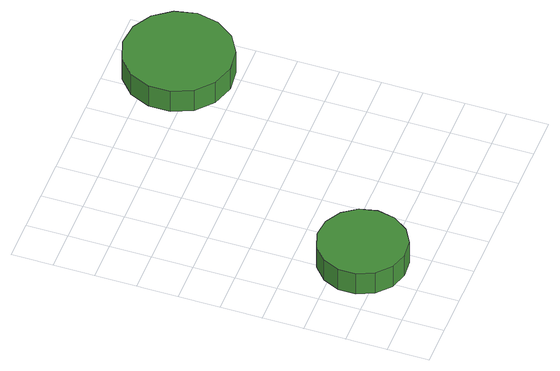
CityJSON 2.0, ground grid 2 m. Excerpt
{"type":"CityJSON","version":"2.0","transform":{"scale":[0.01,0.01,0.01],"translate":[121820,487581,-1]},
"CityObjects":{
"tree1":{"type":"SolitaryVegetationObject","attributes":{"function":"something"},"geometry":[{"type":"MultiSurface","lod":"1","boundaries":[[[0,1,2,3,4,5,6,7,8,9,10,11,12,13,14]],[[15,16,17,18,19,20,21,22,23,24,25,26,27,28,29]],[[0,29,28,1]],[[1,28,27,2]],[[2,27,26,3]],[[3,26,25,4]],[[4,25,24,5]],[[5,24,23,6]],[[6,23,22,7]],[[7,22,21,8]],[[8,21,20,9]],[[9,20,19,10]],[[10,19,18,11]],[[11,18,17,12]],[[12,17,16,13]],[[13,16,15,14]],[[14,15,29,0]]]}]},
"tree2":{"type":"SolitaryVegetationObject","attributes":{"function":"something"},"geometry":[{"type":"MultiSurface","lod":"1","boundaries":[[[30,31,32,33,34,35,36,37,38,39,40,41,42,43,44]],[[45,46,47,48,49,50,51,52,53,54,55,56,57,58,59]],[[30,59,58,31]],[[31,58,57,32]],[[32,57,56,33]],[[33,56,55,34]],[[34,55,54,35]],[[35,54,53,36]],[[36,53,52,37]],[[37,52,51,38]],[[38,51,50,39]],[[39,50,49,40]],[[40,49,48,41]],[[41,48,47,42]],[[42,47,46,43]],[[43,46,45,44]],[[44,45,59,30]]]}]}
},
"vertices":[
[505,298,183],[487,383,183],[436,454,183],[360,498,183],[273,507,183],[190,480,183],[125,421,183],[89,341,183],[89,254,183],[125,174,183],[190,115,183],[273,88,183],[360,97,183],[436,141,183],[487,212,183],[487,212,58],[436,141,58],[360,97,58],[273,88,58],[190,115,58],[125,174,58],[89,254,58],[89,341,58],[125,421,58],[190,480,58],[273,507,58],[360,498,58],[436,454,58],[487,383,58],[505,298,58],
[1345,1461,264],[1322,1566,264],[1259,1653,264],[1166,1707,264],[1059,1718,264],[956,1685,264],[876,1613,264],[832,1514,264],[832,1407,264],[876,1308,264],[956,1236,264],[1059,1203,264],[1166,1214,264],[1259,1268,264],[1322,1355,264],[1322,1355,137],[1259,1268,137],[1166,1214,137],[1059,1203,137],[956,1236,137],[876,1308,137],[832,1407,137],[832,1514,137],[876,1613,137],[956,1685,137],[1059,1718,137],[1166,1707,137],[1259,1653,137],[1322,1566,137],[1345,1461,137]
]}
